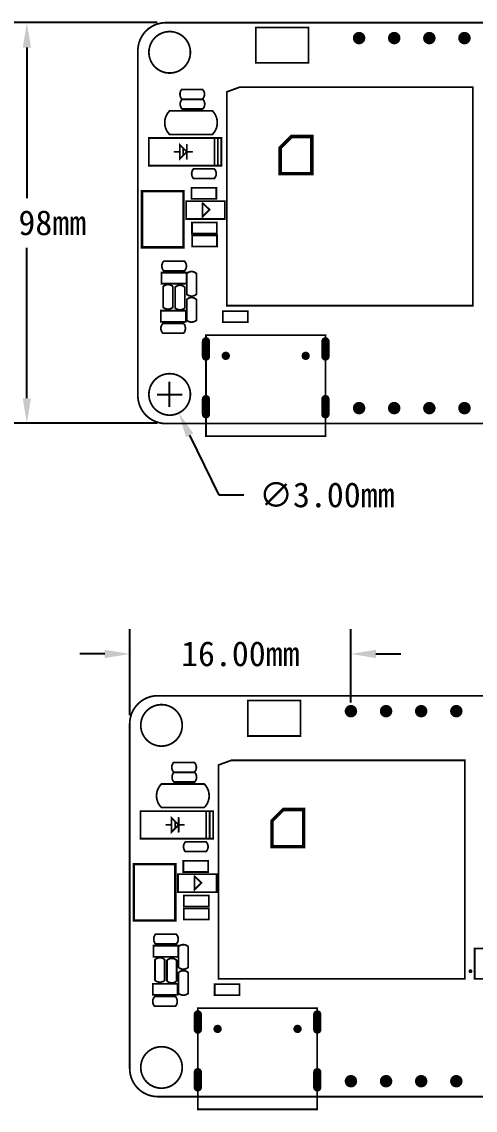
# Model space of a CAD drawing. Extents: x -92 to 99, y -5 to 84.
# Drawn here: x 15.9 to 48.7, y -0.9 to 77.8 of the extents above; entities that cross this region are included whole.
import ezdxf

# ---------------------------------------------------------------- set-up
doc = ezdxf.new("R2010")
doc.units = 0
doc.header["$MEASUREMENT"] = 0
doc.linetypes.add('TRMIDX_76', pattern=[2, 1, 1])
doc.layers.get('0').update_dxf_attribs({"linetype": 'CONTINUOUS'})
doc.layers.get('Defpoints').update_dxf_attribs({"linetype": 'CONTINUOUS'})
for name, color, linetype in [('2D_LINE_01', 183, 'CONTINUOUS'), ('BOARD_CUTOUT_00', 254, 'CONTINUOUS'), ('BOARD_OUTLINE_00', 254, 'CONTINUOUS'), ('DRIL_NPLTE_THRU_01', 3, 'CONTINUOUS'), ('DRIL_PLTE_THRU_01', 3, 'CONTINUOUS'), ('DRIL_SYMBOL', 254, 'CONTINUOUS'), ('PART_TOP_2DLINE_126', 254, 'CONTINUOUS'), ('PART_TOP_COPPER_01', 254, 'CONTINUOUS')]:
    doc.layers.add(name, color=color, linetype=linetype)
doc.dimstyles.get("Standard").update_dxf_attribs({"dimscale": 10, "dimtxt": 0.18, "dimasz": 0.18, "dimexe": 0.18, "dimexo": 0.0625, "dimgap": 0.09, "dimtad": 0, "dimtih": 1, "dimtoh": 1, "dimzin": 0, "dimdsep": 46, "dimtxsty": 'Standard', "dimcen": 0.09, "dimadec": 0, "dimazin": 0, "dimtfac": 1, "dimtofl": 0, "dimtmove": 0, "dimatfit": 3, "dimfxl": 1, "dimtolj": 1, "dimtzin": 0, "dimarcsym": 0})

# ---------------------------------------------------------------- blocks, each defined once
blk = doc.blocks.new('SMOOTH_0$127')
at = {"const_width": 0.0635}
blk.add_lwpolyline([(-0.03175, 0, 1), (0.03175, 0, 1)], format="xyb", close=True, dxfattribs=at)
blk = doc.blocks.new('BOARD_59')
at = {"layer": 'BOARD_CUTOUT_00', "const_width": 0.127}
for points in [[(5.171, 4.50922, 1), (2.171, 4.50922, 1)], [(74.525124, 4.599178, 1), (71.524876, 4.599178, 1)], [(5.171, -20.24078, 1), (2.171, -20.24078, 1)], [(74.525124, -20.240752, 1), (71.524876, -20.240752, 1)]]:
    blk.add_lwpolyline(points, format="xyb", close=True, dxfattribs=at)
for points in [[(69.977, 5.9182), (70.4342, 5.9182), (70.4342, 5.0292), (69.977, 5.0292)], [(69.977, 4.3434), (70.4342, 4.3434), (70.4342, 3.4544), (69.977, 3.4544)], [(69.977, 2.9718), (70.4342, 2.9718), (70.4342, 2.0828), (69.977, 2.0828)], [(69.977, -17.6276), (70.4342, -17.6276), (70.4342, -18.5166), (69.977, -18.5166)], [(69.977, -19.2024), (70.4342, -19.2024), (70.4342, -20.0914), (69.977, -20.0914)], [(69.977, -20.574), (70.4342, -20.574), (70.4342, -21.463), (69.977, -21.463)]]:
    blk.add_lwpolyline(points, close=True, dxfattribs=at)
at = {"layer": 'BOARD_OUTLINE_00', "const_width": 0.127}
blk.add_lwpolyline([(3.4036, -22.352, -0.414213562), (1.3716, -20.32), (1.3716, 4.6228, -0.414213562), (3.4036, 6.6548), (74.1172, 6.6548, -0.414213562), (76.1492, 4.6228), (76.1492, 1.5494), (69.977, 1.5494), (69.977, -16.764), (76.1492, -16.764), (76.1492, -20.32, -0.414213562), (74.1172, -22.352)], format="xyb", close=True, dxfattribs=at)
at = {"layer": 'BOARD_CUTOUT_00'}
for p in [(69.977, 5.9182), (70.4342, 5.9182), (69.977, 5.0292), (70.4342, 5.0292), (69.977, 4.3434), (70.4342, 4.3434), (69.977, 3.4544), (70.4342, 3.4544), (69.977, 2.9718), (70.4342, 2.9718), (69.977, 2.0828), (70.4342, 2.0828), (69.977, -17.6276), (70.4342, -17.6276), (69.977, -18.5166), (70.4342, -18.5166), (69.977, -19.2024), (70.4342, -19.2024), (69.977, -20.0914), (70.4342, -20.0914), (69.977, -20.574), (70.4342, -20.574), (69.977, -21.463), (70.4342, -21.463)]:
    blk.add_blockref('SMOOTH_0$127', p, dxfattribs=at)
at = {"layer": 'BOARD_OUTLINE_00'}
for p in [(1.3716, -20.32), (3.4036, -22.352)]:
    blk.add_blockref('SMOOTH_0$127', p, dxfattribs=at)
blk = doc.blocks.new('SMOOTH_0$0254')
at = {"const_width": 0.0127}
blk.add_lwpolyline([(-0.00635, 0, 1), (0.00635, 0, 1)], format="xyb", close=True, dxfattribs=at)
blk = doc.blocks.new('DRAWING_5')
at = {"layer": '2D_LINE_01', "const_width": 0.0254}
blk.add_lwpolyline([(0, 0), (-7.85, 0)], dxfattribs=at)
at = {"layer": '2D_LINE_01'}
for p in [(-7.85, 0), (0, 0)]:
    blk.add_blockref('SMOOTH_0$0254', p, dxfattribs=at)
blk = doc.blocks.new('DRAWING_6')
at = {"layer": '2D_LINE_01', "const_width": 0.0254}
blk.add_lwpolyline([(0, 0), (-7.85, 0)], dxfattribs=at)
at = {"layer": '2D_LINE_01'}
for p in [(-7.85, 0), (0, 0)]:
    blk.add_blockref('SMOOTH_0$0254', p, dxfattribs=at)
blk = doc.blocks.new('DRAWING_20')
at = {"layer": '2D_LINE_01', "const_width": 0.0254}
blk.add_lwpolyline([(0, 0), (-7.85, 0)], dxfattribs=at)
at = {"layer": '2D_LINE_01'}
for p in [(-7.85, 0), (0, 0)]:
    blk.add_blockref('SMOOTH_0$0254', p, dxfattribs=at)
blk = doc.blocks.new('PART_BODY_TOP_4')
at = {"layer": 'PART_TOP_2DLINE_126', "const_width": 0.127}
blk.add_lwpolyline([(-0.898, 0.408), (-0.898, -0.392), (0.902, -0.392), (0.902, 0.408)], close=True, dxfattribs=at)
at = {"layer": 'PART_TOP_2DLINE_126'}
for p in [(-0.898, 0.408), (0.902, 0.408), (-0.898, -0.392), (0.902, -0.392)]:
    blk.add_blockref('SMOOTH_0$127', p, dxfattribs=at)
blk = doc.blocks.new('DRIL_HOLE_0')
blk.add_lwpolyline([(0, 0, 1), (0, 0, 1)], format="xyb", close=True)
blk = doc.blocks.new('STK_TOP_40')
at = {"layer": 'DRIL_PLTE_THRU_01'}
blk.add_blockref('DRIL_HOLE_0', (0, 0), dxfattribs=at)
blk = doc.blocks.new('SYM_TOP_6')
for name, p in [('PART_BODY_TOP_4', (0, 0)), ('STK_TOP_40', (-0.448, 0.008)), ('STK_TOP_40', (0.452, 0.008))]:
    blk.add_blockref(name, p)
blk = doc.blocks.new('PART_TOP_10')
blk.add_blockref('SYM_TOP_6', (0, 0))
blk = doc.blocks.new('PART_BODY_TOP_3')
at = {"layer": 'PART_TOP_2DLINE_126', "const_width": 0.127}
blk.add_lwpolyline([(-1.397, 0.66), (1.397, 0.66), (1.397, -0.635), (-1.397, -0.635)], close=True, dxfattribs=at)
blk.add_lwpolyline([(-0.212, 0.513), (-0.212, -0.465), (0.291, 0.039), (-0.21, 0.513)], dxfattribs=at)
at = {"layer": 'PART_TOP_2DLINE_126'}
for p in [(-1.397, 0.66), (-0.212, 0.513), (-0.21, 0.513), (0.291, 0.039), (1.397, 0.66), (-1.397, -0.635), (-0.212, -0.465), (1.397, -0.635)]:
    blk.add_blockref('SMOOTH_0$127', p, dxfattribs=at)
blk = doc.blocks.new('STK_TOP_42')
at = {"layer": 'DRIL_PLTE_THRU_01'}
blk.add_blockref('DRIL_HOLE_0', (0, 0), dxfattribs=at)
blk = doc.blocks.new('SYM_TOP_5')
for name, p in [('PART_BODY_TOP_3', (0, 0)), ('STK_TOP_42', (-0.762, 0)), ('STK_TOP_42', (0.762, 0))]:
    blk.add_blockref(name, p)
blk = doc.blocks.new('PART_TOP_11')
blk.add_blockref('SYM_TOP_5', (0, 0))
blk = doc.blocks.new('PART_TOP_12')
blk.add_blockref('SYM_TOP_6', (0, 0))
blk = doc.blocks.new('PART_TOP_13')
blk.add_blockref('SYM_TOP_6', (0, 0))
blk = doc.blocks.new('PART_TOP_43')
blk.add_blockref('SYM_TOP_6', (0, 0))
blk = doc.blocks.new('PART_BODY_TOP_58')
at = {"layer": 'PART_TOP_2DLINE_126', "const_width": 0.127}
blk.add_lwpolyline([(-4.32, 0), (4.32, 0), (4.32, -7.32), (-4.32, -7.32)], close=True, dxfattribs=at)
at = {"layer": 'PART_TOP_2DLINE_126'}
for p in [(-4.32, 0), (4.32, 0), (-4.32, -7.32), (4.32, -7.32)]:
    blk.add_blockref('SMOOTH_0$127', p, dxfattribs=at)
blk = doc.blocks.new('STK_TOP_181')
at = {"layer": 'DRIL_NPLTE_THRU_01'}
blk.add_blockref('DRIL_HOLE_0', (0, 0), dxfattribs=at)
blk = doc.blocks.new('DRIL_SLOT_0002300066000000900')
at = {"const_width": 0.3}
blk.add_lwpolyline([(0.15, -0.55), (0.15, 0.55, 1), (-0.15, 0.55), (-0.15, -0.55, 1)], format="xyb", close=True, dxfattribs=at)
blk = doc.blocks.new('STK_TOP_182')
at = {"layer": 'DRIL_PLTE_THRU_01'}
blk.add_blockref('DRIL_SLOT_0002300066000000900', (0, 0), dxfattribs=at)
blk = doc.blocks.new('DRIL_SYMBOL_0$6')
at = {"layer": 'DRIL_SYMBOL', "const_width": 0.0508}
for points in [[(-0.254, 0), (0.254, 0)], [(0, -0.254), (0, 0.254)]]:
    blk.add_lwpolyline(points, dxfattribs=at)
blk = doc.blocks.new('DRIL_HOLE_0$6')
at = {"const_width": 0.3}
blk.add_lwpolyline([(-0.15, 0, 1), (0.15, 0, 1)], format="xyb", close=True, dxfattribs=at)
blk.add_blockref('DRIL_SYMBOL_0$6', (0, 0))
blk = doc.blocks.new('STK_TOP_183')
at = {"layer": 'DRIL_NPLTE_THRU_01'}
blk.add_blockref('DRIL_HOLE_0$6', (0, 0), dxfattribs=at)
blk = doc.blocks.new('SYM_TOP_23')
for name, p in [('PART_BODY_TOP_58', (0, 0)), ('STK_TOP_181', (-3.35, 0)), ('STK_TOP_181', (-3.05, 0)), ('STK_TOP_181', (-2.55, 0)), ('STK_TOP_181', (-2.25, 0)), ('STK_TOP_181', (-1.75, 0)), ('STK_TOP_181', (-1.25, 0)), ('STK_TOP_181', (-0.75, 0)), ('STK_TOP_181', (-0.25, 0)), ('STK_TOP_181', (0.25, 0)), ('STK_TOP_181', (0.75, 0)), ('STK_TOP_181', (1.25, 0)), ('STK_TOP_181', (1.75, 0)), ('STK_TOP_181', (2.25, 0)), ('STK_TOP_181', (2.55, 0)), ('STK_TOP_181', (3.05, 0)), ('STK_TOP_181', (3.35, 0)), ('STK_TOP_182', (-4.32, -1)), ('STK_TOP_182', (4.32, -1)), ('STK_TOP_183', (-2.89, -1.5)), ('STK_TOP_183', (2.89, -1.5)), ('STK_TOP_182', (-4.32, -5.18)), ('STK_TOP_182', (4.32, -5.18))]:
    blk.add_blockref(name, p)
blk = doc.blocks.new('PART_TOP_44')
blk.add_blockref('SYM_TOP_23', (0, 0))
blk = doc.blocks.new('PART_BODY_TOP_1')
at = {"layer": 'PART_TOP_2DLINE_126', "const_width": 0.127}
blk.add_lwpolyline([(0.755, -0.347, 0.414214), (0.755, 0.353), (-0.745, 0.353, 0.373387), (-0.745, -0.347)], format="xyb", close=True, dxfattribs=at)
at = {"layer": 'PART_TOP_2DLINE_126'}
for p in [(-0.745, 0.353), (0.755, 0.353), (-0.745, -0.347), (0.755, -0.347)]:
    blk.add_blockref('SMOOTH_0$127', p, dxfattribs=at)
blk = doc.blocks.new('SYM_TOP_3')
for name, p in [('PART_BODY_TOP_1', (0, 0)), ('STK_TOP_40', (-0.445, 0.003)), ('STK_TOP_40', (0.455, 0.003))]:
    blk.add_blockref(name, p)
blk = doc.blocks.new('PART_TOP_45')
blk.add_blockref('SYM_TOP_3', (0, 0))
blk = doc.blocks.new('PART_TOP_46')
blk.add_blockref('SYM_TOP_3', (0, 0))
blk = doc.blocks.new('PART_BODY_TOP_7')
at = {"layer": 'PART_TOP_2DLINE_126', "const_width": 0.127}
blk.add_lwpolyline([(-1.5, -1.1), (-1.5, 1.1), (1.5, 1.1), (1.5, -1.1)], close=True, dxfattribs=at)
blk.add_lwpolyline([(-1.878, -0.541, 1), (-1.723, -0.541, 1)], format="xyb", close=True, dxfattribs=at)
at = {"layer": 'PART_TOP_2DLINE_126'}
for p in [(-1.5, 1.1), (1.5, 1.1), (-1.5, -1.1), (1.5, -1.1)]:
    blk.add_blockref('SMOOTH_0$127', p, dxfattribs=at)
blk = doc.blocks.new('STK_TOP_73')
at = {"layer": 'DRIL_PLTE_THRU_01'}
blk.add_blockref('DRIL_HOLE_0', (0, 0), dxfattribs=at)
blk = doc.blocks.new('SYM_TOP_7')
for name, p in [('PART_BODY_TOP_7', (0, 0)), ('STK_TOP_73', (-0.85, 0.55)), ('STK_TOP_73', (0.85, 0.55)), ('STK_TOP_73', (-0.85, -0.55)), ('STK_TOP_73', (0.85, -0.55))]:
    blk.add_blockref(name, p)
blk = doc.blocks.new('PART_TOP_54')
blk.add_blockref('SYM_TOP_7', (0, 0))
blk = doc.blocks.new('SMOOTH_0$254')
at = {"const_width": 0.127}
blk.add_lwpolyline([(-0.0635, 0, 1), (0.0635, 0, 1)], format="xyb", close=True, dxfattribs=at)
blk = doc.blocks.new('PART_BODY_TOP_56')
at = {"layer": 'PART_TOP_2DLINE_126', "const_width": 0.127}
blk.add_lwpolyline([(-8.9, 7.56531), (-7.991, 7.9), (8.9, 7.9), (8.9, -7.9), (-8.9, -7.9)], close=True, dxfattribs=at)
at = {"layer": 'PART_TOP_COPPER_01', "linetype": 'TRMIDX_76', "const_width": 0.254}
blk.add_lwpolyline([(-5.0338, 1.651), (-2.7478, 1.651), (-2.7478, 4.3434), (-4.221, 4.3434), (-5.0338, 3.5306)], close=True, dxfattribs=at)
at = {"layer": 'PART_TOP_2DLINE_126'}
for p in [(-7.991, 7.9), (8.9, 7.9), (-8.9, 7.56531), (-8.9, -7.9), (8.9, -7.9)]:
    blk.add_blockref('SMOOTH_0$127', p, dxfattribs=at)
at = {"layer": 'PART_TOP_COPPER_01'}
for p in [(-4.221, 4.3434), (-2.7478, 4.3434), (-5.0338, 3.5306), (-5.0338, 1.651), (-2.7478, 1.651)]:
    blk.add_blockref('SMOOTH_0$254', p, dxfattribs=at)
blk = doc.blocks.new('STK_TOP_156')
at = {"layer": 'DRIL_NPLTE_THRU_01'}
blk.add_blockref('DRIL_HOLE_0', (0, 0), dxfattribs=at)
blk = doc.blocks.new('STK_TOP_155')
at = {"layer": 'DRIL_NPLTE_THRU_01'}
blk.add_blockref('DRIL_HOLE_0', (0, 0), dxfattribs=at)
blk = doc.blocks.new('STK_TOP_157')
at = {"layer": 'DRIL_NPLTE_THRU_01'}
blk.add_blockref('DRIL_HOLE_0', (0, 0), dxfattribs=at)
blk = doc.blocks.new('STK_TOP_158')
at = {"layer": 'DRIL_NPLTE_THRU_01'}
blk.add_blockref('DRIL_HOLE_0', (0, 0), dxfattribs=at)
blk = doc.blocks.new('STK_TOP_323')
at = {"layer": 'DRIL_NPLTE_THRU_01'}
blk.add_blockref('DRIL_HOLE_0', (0, 0), dxfattribs=at)
blk = doc.blocks.new('SYM_TOP_21')
for name, p in [('PART_BODY_TOP_56', (0, 0)), ('STK_TOP_155', (-7.7, 7.1)), ('STK_TOP_155', (-6.3, 7.1)), ('STK_TOP_155', (-4.9, 7.1)), ('STK_TOP_155', (-3.5, 7.1)), ('STK_TOP_155', (-2.1, 7.1)), ('STK_TOP_155', (-0.7, 7.1)), ('STK_TOP_155', (0.7, 7.1)), ('STK_TOP_155', (2.1, 7.1)), ('STK_TOP_155', (3.5, 7.1)), ('STK_TOP_155', (4.9, 7.1)), ('STK_TOP_155', (6.3, 7.1)), ('STK_TOP_155', (7.7, 7.1)), ('STK_TOP_156', (-8.1, 5.6)), ('STK_TOP_156', (-6.45, 5.6)), ('STK_TOP_156', (6.45, 5.6)), ('STK_TOP_156', (8.1, 5.6)), ('STK_TOP_155', (-4.9, 5.5)), ('STK_TOP_155', (-3.5, 5.5)), ('STK_TOP_155', (-2.1, 5.5)), ('STK_TOP_155', (-0.7, 5.5)), ('STK_TOP_155', (0.7, 5.5)), ('STK_TOP_155', (2.1, 5.5)), ('STK_TOP_155', (3.5, 5.5)), ('STK_TOP_155', (4.9, 5.5)), ('STK_TOP_156', (-8.1, 4.2)), ('STK_TOP_156', (-6.45, 4.2)), ('STK_TOP_156', (6.45, 4.2)), ('STK_TOP_156', (8.1, 4.2)), ('STK_TOP_156', (-8.1, 2.8)), ('STK_TOP_156', (-6.45, 2.8)), ('STK_TOP_157', (-3.942, 2.667)), ('STK_TOP_158', (-1.3, 3)), ('STK_TOP_158', (1.3, 3)), ('STK_TOP_158', (3.9, 3)), ('STK_TOP_156', (6.45, 2.8)), ('STK_TOP_156', (8.1, 2.8)), ('STK_TOP_156', (-8.1, 1.4)), ('STK_TOP_156', (-6.45, 1.4)), ('STK_TOP_156', (6.45, 1.4)), ('STK_TOP_156', (8.1, 1.4)), ('STK_TOP_156', (-8.1, 0)), ('STK_TOP_156', (-6.45, 0)), ('STK_TOP_158', (-3.9, 0)), ('STK_TOP_158', (-1.3, 0)), ('STK_TOP_158', (1.3, 0)), ('STK_TOP_158', (3.9, 0)), ('STK_TOP_156', (6.45, 0)), ('STK_TOP_156', (8.1, 0)), ('STK_TOP_156', (-8.1, -1.4)), ('STK_TOP_156', (-6.45, -1.4)), ('STK_TOP_156', (6.45, -1.4)), ('STK_TOP_156', (8.1, -1.4)), ('STK_TOP_156', (-8.1, -2.8)), ('STK_TOP_156', (-6.45, -2.8)), ('STK_TOP_323', (-3.9, -3)), ('STK_TOP_323', (-1.3, -3)), ('STK_TOP_323', (1.3, -3)), ('STK_TOP_323', (3.9, -3)), ('STK_TOP_156', (6.45, -2.8)), ('STK_TOP_156', (8.1, -2.8)), ('STK_TOP_156', (-8.1, -4.2)), ('STK_TOP_156', (-6.45, -4.2)), ('STK_TOP_156', (6.45, -4.2)), ('STK_TOP_156', (8.1, -4.2)), ('STK_TOP_155', (-4.9, -5.5)), ('STK_TOP_155', (-3.5, -5.5)), ('STK_TOP_155', (-2.1, -5.5)), ('STK_TOP_155', (-0.7, -5.5)), ('STK_TOP_155', (0.7, -5.5)), ('STK_TOP_155', (2.1, -5.5)), ('STK_TOP_155', (3.5, -5.5)), ('STK_TOP_155', (4.9, -5.5)), ('STK_TOP_156', (-8.1, -5.6)), ('STK_TOP_156', (-6.45, -5.6)), ('STK_TOP_156', (6.45, -5.6)), ('STK_TOP_156', (8.1, -5.6)), ('STK_TOP_155', (-7.7, -7.1)), ('STK_TOP_155', (-6.3, -7.1)), ('STK_TOP_155', (-4.9, -7.1)), ('STK_TOP_155', (-3.5, -7.1)), ('STK_TOP_155', (-2.1, -7.1)), ('STK_TOP_155', (-0.7, -7.1)), ('STK_TOP_155', (0.7, -7.1)), ('STK_TOP_155', (2.1, -7.1)), ('STK_TOP_155', (3.5, -7.1)), ('STK_TOP_155', (4.9, -7.1)), ('STK_TOP_155', (6.3, -7.1)), ('STK_TOP_155', (7.7, -7.1))]:
    blk.add_blockref(name, p)
blk = doc.blocks.new('PART_TOP_59')
blk.add_blockref('SYM_TOP_21', (0, 0))
blk = doc.blocks.new('PART_TOP_74')
blk.add_blockref('SYM_TOP_3', (0, 0))
blk = doc.blocks.new('PART_TOP_75')
blk.add_blockref('SYM_TOP_3', (0, 0))
blk = doc.blocks.new('PART_TOP_76')
blk.add_blockref('SYM_TOP_3', (0, 0))
blk = doc.blocks.new('PART_TOP_77')
blk.add_blockref('SYM_TOP_3', (0, 0))
blk = doc.blocks.new('PART_TOP_78')
blk.add_blockref('SYM_TOP_3', (0, 0))
blk = doc.blocks.new('PART_TOP_79')
blk.add_blockref('SYM_TOP_6', (0, 0))
blk = doc.blocks.new('PART_TOP_80')
blk.add_blockref('SYM_TOP_6', (0, 0))
blk = doc.blocks.new('PART_TOP_81')
blk.add_blockref('SYM_TOP_3', (0, 0))
blk = doc.blocks.new('DRIL_SYMBOL_0$899922')
at = {"layer": 'DRIL_SYMBOL', "const_width": 0.0508}
for points in [[(-0.254, 0), (0.254, 0)], [(0, -0.254), (0, 0.254)]]:
    blk.add_lwpolyline(points, dxfattribs=at)
blk = doc.blocks.new('DRIL_HOLE_0$899922')
at = {"const_width": 0.44996}
blk.add_lwpolyline([(-0.22498, 0, 1), (0.22498, 0, 1)], format="xyb", close=True, dxfattribs=at)
blk.add_blockref('DRIL_SYMBOL_0$899922', (0, 0))
blk = doc.blocks.new('STK_TOP_128')
at = {"layer": 'DRIL_PLTE_THRU_01'}
blk.add_blockref('DRIL_HOLE_0$899922', (0, 0), dxfattribs=at)
blk = doc.blocks.new('SYM_TOP_27')
for p in [(0, 0), (2.54, 0), (5.08, 0), (7.62, 0), (10.16, 0), (12.7, 0), (15.24, 0), (17.78, 0), (20.32, 0), (22.86, 0), (25.4, 0), (27.94, 0), (30.48, 0), (33.02, 0), (35.56, 0), (38.1, 0), (40.64, 0), (43.18, 0), (45.72, 0), (48.26, 0), (50.8, 0)]:
    blk.add_blockref('STK_TOP_128', p)
blk = doc.blocks.new('PART_TOP_133')
blk.add_blockref('SYM_TOP_27', (0, 0))
blk = doc.blocks.new('PART_BODY_TOP_2')
at = {"layer": 'PART_TOP_2DLINE_126', "const_width": 0.127}
blk.add_lwpolyline([(-1.55, 0.85, 0.414214), (-1.55, -0.85), (1.55, -0.85, 0.414214), (1.55, 0.85)], format="xyb", close=True, dxfattribs=at)
at = {"layer": 'PART_TOP_2DLINE_126'}
for p in [(-1.55, 0.85), (1.55, 0.85), (-1.55, -0.85), (1.55, -0.85)]:
    blk.add_blockref('SMOOTH_0$127', p, dxfattribs=at)
blk = doc.blocks.new('STK_TOP_41')
at = {"layer": 'DRIL_PLTE_THRU_01'}
blk.add_blockref('DRIL_HOLE_0', (0, 0), dxfattribs=at)
blk = doc.blocks.new('SYM_TOP_4')
for name, p in [('PART_BODY_TOP_2', (0, 0)), ('STK_TOP_41', (-0.95, 0)), ('STK_TOP_41', (0.95, 0))]:
    blk.add_blockref(name, p)
blk = doc.blocks.new('PART_TOP_134')
blk.add_blockref('SYM_TOP_4', (0, 0))
blk = doc.blocks.new('PART_BODY_TOP_10')
at = {"layer": 'PART_TOP_2DLINE_126', "const_width": 0.127}
blk.add_lwpolyline([(2.75, 1), (-2.5, 1), (-2.5, -1), (2.75, -1)], close=True, dxfattribs=at)
for points in [[(2.25, 1), (2.25, -1)], [(2.5, 1), (2.5, -1)], [(-0.254, 0), (-0.635, 0)], [(0.254, 0), (-0.254, 0.508), (-0.254, -0.508), (0.254, 0)], [(0, 0.254), (0, -0.254)], [(0.254, 0.508), (0.254, -0.508)], [(0.635, 0), (0.254, 0)]]:
    blk.add_lwpolyline(points, dxfattribs=at)
at = {"layer": 'PART_TOP_2DLINE_126'}
for p in [(-2.5, 1), (2.25, 1), (2.5, 1), (2.75, 1), (-0.635, 0), (-0.254, 0.508), (-0.254, 0), (0, 0.254), (0.254, 0.508), (0.254, 0), (0.254, 0), (0.254, 0), (0.635, 0), (-0.254, -0.508), (0, -0.254), (0.254, -0.508), (-2.5, -1), (2.25, -1), (2.5, -1), (2.75, -1)]:
    blk.add_blockref('SMOOTH_0$127', p, dxfattribs=at)
blk = doc.blocks.new('STK_TOP_87')
at = {"layer": 'DRIL_PLTE_THRU_01'}
blk.add_blockref('DRIL_HOLE_0', (0, 0), dxfattribs=at)
blk = doc.blocks.new('SYM_TOP_10')
for name, p in [('PART_BODY_TOP_10', (0, 0)), ('STK_TOP_87', (-1.524, 0)), ('STK_TOP_87', (1.524, 0))]:
    blk.add_blockref(name, p)
blk = doc.blocks.new('PART_TOP_135')
blk.add_blockref('SYM_TOP_10', (0, 0))
blk = doc.blocks.new('PART_TOP_136')
blk.add_blockref('SYM_TOP_3', (0, 0))
blk = doc.blocks.new('PART_BODY_TOP_55')
at = {"layer": 'PART_TOP_2DLINE_126', "const_width": 0.127}
blk.add_lwpolyline([(-0.762, 3.2004), (1.8034, 3.2004), (1.8034, -0.6096), (-0.762, -0.6096)], close=True, dxfattribs=at)
at = {"layer": 'PART_TOP_2DLINE_126'}
for p in [(-0.762, 3.2004), (1.8034, 3.2004), (-0.762, -0.6096), (1.8034, -0.6096)]:
    blk.add_blockref('SMOOTH_0$127', p, dxfattribs=at)
blk = doc.blocks.new('STK_TOP_151')
at = {"layer": 'DRIL_PLTE_THRU_01'}
blk.add_blockref('DRIL_HOLE_0', (0, 0), dxfattribs=at)
blk = doc.blocks.new('STK_TOP_150')
at = {"layer": 'DRIL_PLTE_THRU_01'}
blk.add_blockref('DRIL_HOLE_0', (0, 0), dxfattribs=at)
blk = doc.blocks.new('SYM_TOP_20')
for name, p in [('PART_BODY_TOP_55', (0, 0)), ('STK_TOP_150', (0.798, 2.541)), ('STK_TOP_151', (-0.732, 1.301)), ('STK_TOP_150', (0.798, 0.021))]:
    blk.add_blockref(name, p)
blk = doc.blocks.new('PART_TOP_137')
blk.add_blockref('SYM_TOP_20', (0, 0))
blk = doc.blocks.new('PART_TOP_138')
blk.add_blockref('SYM_TOP_27', (0, 0))
blk = doc.blocks.new('SMOOTH_0$1778')
at = {"const_width": 0.0889}
blk.add_lwpolyline([(-0.04445, 0, 1), (0.04445, 0, 1)], format="xyb", close=True, dxfattribs=at)
blk = doc.blocks.new('PART_BODY_TOP_68')
at = {"layer": 'PART_TOP_2DLINE_126', "const_width": 0.178}
blk.add_lwpolyline([(0, 1.5), (4.064, 1.5), (4.064, -1.5), (0, -1.5)], close=True, dxfattribs=at)
at = {"layer": 'PART_TOP_2DLINE_126'}
for p in [(0, 1.5), (4.064, 1.5), (0, -1.5), (4.064, -1.5)]:
    blk.add_blockref('SMOOTH_0$1778', p, dxfattribs=at)
blk = doc.blocks.new('STK_TOP_122')
at = {"layer": 'DRIL_NPLTE_THRU_01'}
blk.add_blockref('DRIL_HOLE_0', (0, 0), dxfattribs=at)
blk = doc.blocks.new('SYM_TOP_28')
for name, p in [('PART_BODY_TOP_68', (0, 0)), ('STK_TOP_122', (0, 0)), ('STK_TOP_122', (4.064, 0))]:
    blk.add_blockref(name, p)
blk = doc.blocks.new('PART_TOP_139')
blk.add_blockref('SYM_TOP_28', (0, 0))
blk = doc.blocks.new('*D253')
at = {"color": 0, "linetype": 'Continuous', "lineweight": -2, "transparency": 16777216}
for p, q in [((25.663, 77.759), (14.43, 77.759)), ((16.23, 75.959), (16.23, 65.072)), ((16.23, 50.584), (16.23, 61.472)), ((25.663, 48.784), (14.43, 48.784))]:
    blk.add_line(p, q, dxfattribs=at)
at = {"color": 0, "linetype": 'Continuous', "transparency": 16777216}
for points in [[(15.93, 75.959), (16.53, 75.959), (16.23, 77.759)], [(15.93, 50.584), (16.53, 50.584), (16.23, 48.784)]]:
    blk.add_solid(points, dxfattribs=at)
at = {"layer": 'Defpoints', "color": 0, "linetype": 'Continuous', "transparency": 16777216}
for p in [(26.288, 77.759), (16.23, 48.784), (26.288, 48.784)]:
    blk.add_point(p, dxfattribs=at)
at = {"color": 0, "linetype": 'Continuous', "transparency": 16777216, "insert": (16.23, 63.272), "char_height": 1.8, "attachment_point": 5}
blk.add_mtext('\\A1;28.98mm', dxfattribs=at)
blk = doc.blocks.new('*D254')
at = {"color": 0, "linetype": 'Continuous', "lineweight": -2, "transparency": 16777216}
for p, q in [((23.666, 27.655), (23.666, 33.886)), ((39.669, 28.569), (39.669, 33.886)), ((21.866, 32.086), (20.066, 32.086)), ((41.469, 32.086), (43.269, 32.086))]:
    blk.add_line(p, q, dxfattribs=at)
at = {"color": 0, "linetype": 'Continuous', "transparency": 16777216}
for points in [[(21.866, 32.386), (21.866, 31.786), (23.666, 32.086)], [(41.469, 32.386), (41.469, 31.786), (39.669, 32.086)]]:
    blk.add_solid(points, dxfattribs=at)
at = {"layer": 'Defpoints', "color": 0, "linetype": 'Continuous', "transparency": 16777216}
for p in [(23.666, 32.086), (39.669, 27.944), (23.666, 27.03)]:
    blk.add_point(p, dxfattribs=at)
at = {"color": 0, "linetype": 'Continuous', "transparency": 16777216, "insert": (31.667, 32.086), "char_height": 1.8, "attachment_point": 5}
blk.add_mtext('\\A1;16.00mm', dxfattribs=at)
blk = doc.blocks.new('*D256')
at = {"color": 0, "linetype": 'Continuous', "lineweight": -2, "transparency": 16777216}
for p, q in [((26.556, 49.964), (26.556, 51.764)), ((25.656, 50.864), (27.456, 50.864)), ((30.126, 43.583), (28.009, 47.901)), ((31.926, 43.583), (30.126, 43.583))]:
    blk.add_line(p, q, dxfattribs=at)
at = {"color": 0, "linetype": 'Continuous', "transparency": 16777216}
blk.add_solid([(28.278, 48.033), (27.739, 47.769), (27.216, 49.517)], dxfattribs=at)
at = {"layer": 'Defpoints', "color": 0, "linetype": 'Continuous', "transparency": 16777216}
for p in [(25.895, 52.21), (27.216, 49.517)]:
    blk.add_point(p, dxfattribs=at)
at = {"color": 0, "linetype": 'Continuous', "transparency": 16777216, "insert": (37.926, 43.583), "char_height": 1.8, "attachment_point": 5}
blk.add_mtext('\\A1;∅3.00mm', dxfattribs=at)

msp = doc.modelspace()

# ---------------------------------------------------------------- block references
for name, p in [('BOARD_59', (22.885, 71.104)), ('PART_TOP_138', (40.259, 76.642)), ('PART_TOP_45', (28.178, 72.576)), ('PART_TOP_59', (39.589, 65.183)), ('PART_TOP_46', (28.195, 71.861)), ('PART_TOP_134', (28.101, 70.522)), ('PART_TOP_135', (27.542, 68.414)), ('PART_TOP_136', (29.026, 66.827)), ('PART_TOP_11', (29.151, 64.189)), ('PART_TOP_12', (29.073, 62.9)), ('PART_TOP_13', (29.076, 61.96)), ('PART_TOP_76', (26.87, 60.146)), ('PART_TOP_79', (26.823, 56.512)), ('PART_TOP_44', (33.504, 55.153)), ('DRAWING_5', (39.718, 48.754)), ('DRAWING_6', (39.718, 48.754)), ('DRAWING_20', (39.718, 48.754)), ('BOARD_59', (22.295, 22.407)), ('PART_TOP_138', (39.669, 27.944)), ('PART_TOP_59', (38.998, 16.485)), ('PART_TOP_45', (27.588, 23.879)), ('PART_TOP_46', (27.605, 23.164)), ('PART_TOP_134', (27.51, 21.825)), ('PART_TOP_135', (26.952, 19.717)), ('PART_TOP_136', (28.436, 18.13)), ('PART_TOP_11', (28.56, 15.491)), ('PART_TOP_12', (28.483, 14.202)), ('PART_TOP_13', (28.485, 13.263)), ('PART_TOP_76', (26.279, 11.449)), ('PART_TOP_54', (50.114, 9.67)), ('PART_TOP_79', (26.233, 7.815)), ('PART_TOP_44', (32.914, 6.455)), ('DRAWING_5', (39.128, 0.056)), ('DRAWING_6', (39.128, 0.056)), ('DRAWING_20', (39.128, 0.056))]:
    msp.add_blockref(name, p)
for name, p, rotation in [('PART_TOP_137', (35.996, 75.607), 90), ('PART_TOP_139', (26.06, 61.503), 90), ('PART_TOP_10', (29.038, 65.414), 180), ('PART_TOP_80', (26.874, 59.281), 180), ('PART_TOP_81', (28.144, 58.849), 90), ('PART_TOP_74', (26.442, 57.909), 90), ('PART_TOP_75', (27.306, 57.859), 90), ('PART_TOP_78', (28.144, 56.97), 90), ('PART_TOP_43', (31.305, 56.495), 180), ('PART_TOP_77', (26.822, 55.645), 180), ('PART_TOP_133', (91.059, 49.87), 180), ('PART_TOP_137', (35.405, 26.909), 90), ('PART_TOP_139', (25.47, 12.806), 90), ('PART_TOP_10', (28.447, 16.717), 180), ('PART_TOP_80', (26.284, 10.583), 180), ('PART_TOP_81', (27.554, 10.152), 90), ('PART_TOP_74', (25.852, 9.212), 90), ('PART_TOP_75', (26.715, 9.161), 90), ('PART_TOP_78', (27.554, 8.272), 90), ('PART_TOP_43', (30.714, 7.798), 180), ('PART_TOP_77', (26.232, 6.948), 180), ('PART_TOP_133', (90.469, 1.172), 180)]:
    msp.add_blockref(name, p, dxfattribs=dict(rotation=rotation))

# ---------------------------------------------------------------- dimensions: what is measured, and where the dimension line sits
at = {"linetype": 'Continuous'}
dim = msp.add_linear_dim(base=(16.2296, 48.78416), p1=(26.28845, 77.75921), p2=(26.28845, 48.78416), angle=90, dimstyle='Standard', override={"dimpost": 'mm'}, dxfattribs=at)
dim.commit()
dim.dimension.update_dxf_attribs({"geometry": '*D253', "text_midpoint": (16.2296, 63.27169)})
dim = msp.add_diameter_dim_2p(p1=(25.895, 52.21), p2=(27.216, 49.517), dimstyle='Standard', override={"dimpost": 'mm'}, dxfattribs=at)
dim.commit()
dim.dimension.update_dxf_attribs({"geometry": '*D256', "text_midpoint": (37.926, 43.583), "dimtype": 163})
dim = msp.add_linear_dim(base=(23.666, 32.086), p1=(39.669, 27.944), p2=(23.666, 27.03), dimstyle='Standard', override={"dimpost": 'mm'}, dxfattribs=at)
dim.commit()
dim.dimension.update_dxf_attribs({"geometry": '*D254', "text_midpoint": (31.667, 32.086)})

doc.saveas('drawing.dxf')
